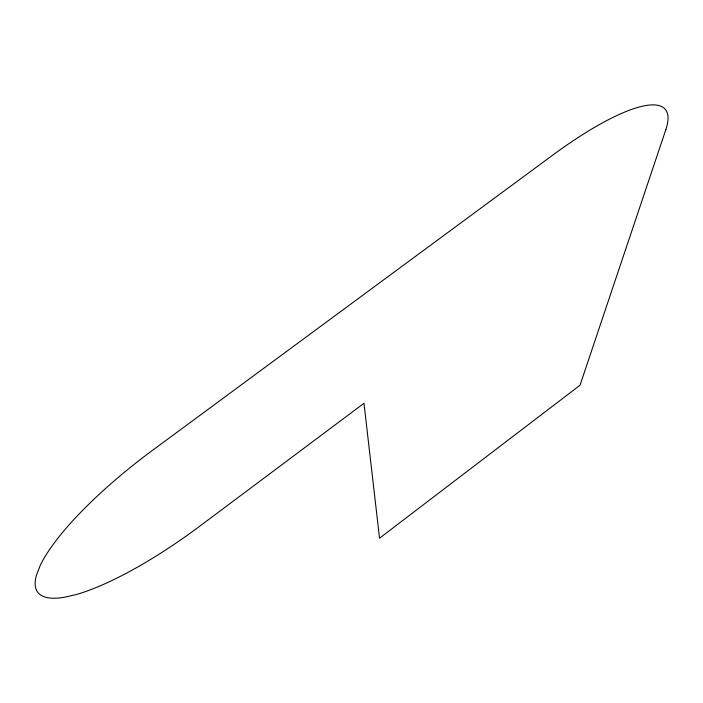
<?xml version="1.0" encoding="UTF-8"?>
<svg xmlns="http://www.w3.org/2000/svg" width="703" height="703" viewBox="0 0 703 703"><rect width="100%" height="100%" fill="white"/><g stroke="black" fill="none" stroke-linecap="round" stroke-linejoin="round"><path stroke-width="1.05" d="M665.829 129.677L580.01 385.262L379.532 538.199L363.987 403.285L200.346 525.756A171.216 44.526 -36.9 0 1 76.188 594.545L64.527 597.242A171.216 44.526 -36.9 0 1 36.345 575.564L40.159 565.607A171.216 44.526 -36.9 0 1 152.56 450.307L553.129 154.845A166.435 41.108 -41 0 1 665.829 129.677"/></g></svg>
